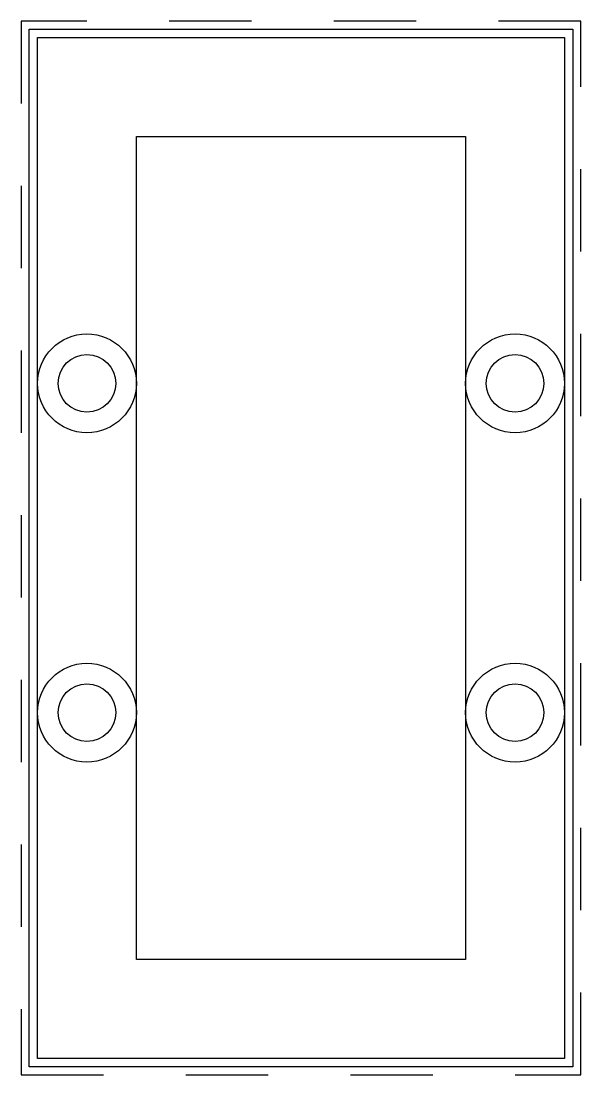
# Model space of a CAD drawing. Extents: x -3.4 to 3.4, y -6.4 to 6.4.
import ezdxf

# ---------------------------------------------------------------- set-up
doc = ezdxf.new("R2010")
doc.units = 0
doc.linetypes.add('虚线', pattern=[2, 1, -1])
for name, color, linetype in [('粗实线层', 7, 'CONTINUOUS'), ('细实线层', 7, 'CONTINUOUS'), ('虚线层', 6, '虚线')]:
    doc.layers.add(name, color=color, linetype=linetype)

msp = doc.modelspace()

# ---------------------------------------------------------------- linework, layer by layer
at = {"layer": '粗实线层'}
for p, q in [((-3.3, 6.3), (3.3, 6.3)), ((-3.3, -6.3), (-3.3, 6.3)), ((3.3, 6.3), (3.3, -6.3)), ((-2, -5), (-2, 5)), ((-2, 5), (2, 5)), ((2, 5), (2, -5)), ((2, -5), (-2, -5)), ((3.3, -6.3), (-3.3, -6.3))]:
    msp.add_line(p, q, dxfattribs=at)
at = {"layer": '细实线层'}
for p, q in [((-3.2, -6.2), (-3.2, 6.2)), ((-3.2, 6.2), (3.2, 6.2)), ((3.2, 6.2), (3.2, -6.2)), ((3.2, -6.2), (-3.2, -6.2))]:
    msp.add_line(p, q, dxfattribs=at)
for centre, radius in [((-2.6, 2), 0.6), ((2.6, 2), 0.6), ((-2.6, 2), 0.35), ((2.6, 2), 0.35), ((-2.6, -2), 0.6), ((2.6, -2), 0.6), ((-2.6, -2), 0.35), ((2.6, -2), 0.35)]:
    msp.add_circle(centre, radius, dxfattribs=at)
at = {"layer": '虚线层'}
msp.add_lwpolyline([(-3.4, 6.4), (-3.4, -6.4), (3.4, -6.4), (3.4, 6.4)], close=True, dxfattribs=at)

doc.saveas('drawing.dxf')
